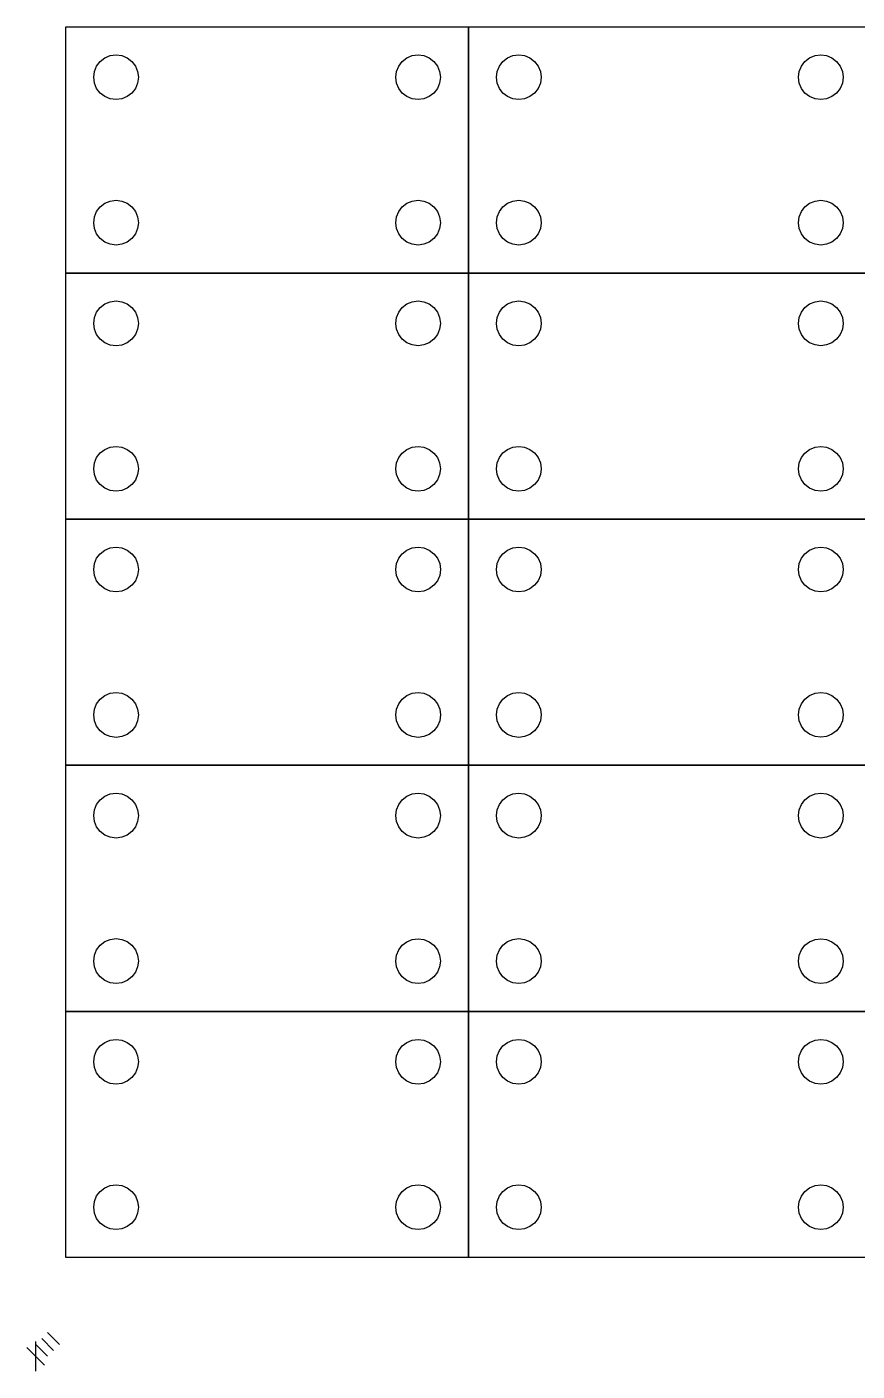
# Model space of a CAD drawing. Extents: x -3 to 554, y -5 to 449.
# Drawn here: x -3 to 277.5, y -5 to 449.1 of the extents above; entities that cross this region are included whole.
import ezdxf

# ---------------------------------------------------------------- set-up
doc = ezdxf.new("R2010")
doc.units = 0

msp = doc.modelspace()

# ---------------------------------------------------------------- linework, layer by layer
for p, q in [((10.1159, 365.964), (10.1159, 449.1136)), ((10.1159, 449.1136), (146.179, 449.1136)), ((146.179, 449.1136), (146.179, 365.964)), ((146.179, 365.964), (146.179, 449.1136)), ((146.179, 449.1136), (282.242, 449.1136)), ((20.574317, 435.891724), (21.763623, 437.44849)), ((21.763623, 437.44849), (23.341671, 438.663583)), ((23.341671, 438.663583), (25.182173, 439.424663)), ((25.182173, 439.424663), (27.12475, 439.678356)), ((27.12475, 439.678356), (29.067327, 439.424663)), ((29.067327, 439.424663), (30.907829, 438.663583)), ((30.907829, 438.663583), (32.485877, 437.44849)), ((32.485877, 437.44849), (33.675183, 435.891724)), ((122.625621, 435.886525), (123.815202, 437.44058)), ((123.815202, 437.44058), (125.392425, 438.653329)), ((125.392425, 438.653329), (127.231308, 439.41287)), ((127.231308, 439.41287), (129.17195, 439.66605)), ((129.17195, 439.66605), (131.112592, 439.41287)), ((131.112592, 439.41287), (132.951475, 438.653329)), ((132.951475, 438.653329), (134.528698, 437.44058)), ((134.528698, 437.44058), (135.718279, 435.886525)), ((156.637517, 435.891724), (157.826823, 437.44849)), ((157.826823, 437.44849), (159.404871, 438.663583)), ((159.404871, 438.663583), (161.245373, 439.424663)), ((161.245373, 439.424663), (163.18795, 439.678356)), ((163.18795, 439.678356), (165.130527, 439.424663)), ((165.130527, 439.424663), (166.971029, 438.663583)), ((166.971029, 438.663583), (168.549077, 437.44849)), ((168.549077, 437.44849), (169.738383, 435.891724)), ((258.688621, 435.886525), (259.878202, 437.44058)), ((259.878202, 437.44058), (261.455425, 438.653329)), ((261.455425, 438.653329), (263.294308, 439.41287)), ((263.294308, 439.41287), (265.23495, 439.66605)), ((265.23495, 439.66605), (267.175592, 439.41287)), ((267.175592, 439.41287), (269.014475, 438.653329)), ((269.014475, 438.653329), (270.591698, 437.44058)), ((270.591698, 437.44058), (271.781279, 435.886525)), ((19.5657, 432.107), (19.824696, 434.081743)), ((19.824696, 430.132257), (19.5657, 432.107)), ((19.824696, 434.081743), (20.574317, 435.891724)), ((33.675183, 435.891724), (34.424804, 434.081743)), ((34.424804, 434.081743), (34.6838, 432.107)), ((34.6838, 432.107), (34.424804, 430.132257)), ((34.6838, 432.107), (34.6838, 432.107)), ((121.6129, 432.107), (121.87456, 434.07929)), ((121.87456, 430.13471), (121.6129, 432.107)), ((121.87456, 434.07929), (122.625621, 435.886525)), ((135.718279, 435.886525), (136.46934, 434.07929)), ((136.46934, 434.07929), (136.731, 432.107)), ((136.731, 432.107), (136.46934, 430.13471)), ((136.731, 432.107), (136.731, 432.107)), ((155.6289, 432.107), (155.887896, 434.081743)), ((155.887896, 430.132257), (155.6289, 432.107)), ((155.887896, 434.081743), (156.637517, 435.891724)), ((169.738383, 435.891724), (170.488004, 434.081743)), ((170.488004, 434.081743), (170.747, 432.107)), ((170.747, 432.107), (170.488004, 430.132257)), ((170.747, 432.107), (170.747, 432.107)), ((257.6759, 432.107), (257.93756, 434.07929)), ((257.93756, 430.13471), (257.6759, 432.107)), ((257.93756, 434.07929), (258.688621, 435.886525)), ((271.781279, 435.886525), (272.53234, 434.07929)), ((272.53234, 434.07929), (272.794, 432.107)), ((272.794, 432.107), (272.53234, 430.13471)), ((272.794, 432.107), (272.794, 432.107)), ((20.574317, 428.322276), (19.824696, 430.132257)), ((21.763623, 426.76551), (20.574317, 428.322276)), ((33.675183, 428.322276), (32.485877, 426.76551)), ((34.424804, 430.132257), (33.675183, 428.322276)), ((122.625621, 428.327475), (121.87456, 430.13471)), ((123.815202, 426.77342), (122.625621, 428.327475)), ((135.718279, 428.327475), (134.528698, 426.77342)), ((136.46934, 430.13471), (135.718279, 428.327475)), ((156.637517, 428.322276), (155.887896, 430.132257)), ((157.826823, 426.76551), (156.637517, 428.322276)), ((169.738383, 428.322276), (168.549077, 426.76551)), ((170.488004, 430.132257), (169.738383, 428.322276)), ((258.688621, 428.327475), (257.93756, 430.13471)), ((259.878202, 426.77342), (258.688621, 428.327475)), ((271.781279, 428.327475), (270.591698, 426.77342)), ((272.53234, 430.13471), (271.781279, 428.327475)), ((23.341671, 425.550417), (21.763623, 426.76551)), ((25.182173, 424.789337), (23.341671, 425.550417)), ((27.12475, 424.535644), (25.182173, 424.789337)), ((29.067327, 424.789337), (27.12475, 424.535644)), ((30.907829, 425.550417), (29.067327, 424.789337)), ((32.485877, 426.76551), (30.907829, 425.550417)), ((125.392425, 425.560671), (123.815202, 426.77342)), ((127.231308, 424.80113), (125.392425, 425.560671)), ((129.17195, 424.54795), (127.231308, 424.80113)), ((131.112592, 424.80113), (129.17195, 424.54795)), ((132.951475, 425.560671), (131.112592, 424.80113)), ((134.528698, 426.77342), (132.951475, 425.560671)), ((159.404871, 425.550417), (157.826823, 426.76551)), ((161.245373, 424.789337), (159.404871, 425.550417)), ((163.18795, 424.535644), (161.245373, 424.789337)), ((165.130527, 424.789337), (163.18795, 424.535644)), ((166.971029, 425.550417), (165.130527, 424.789337)), ((168.549077, 426.76551), (166.971029, 425.550417)), ((261.455425, 425.560671), (259.878202, 426.77342)), ((263.294308, 424.80113), (261.455425, 425.560671)), ((265.23495, 424.54795), (263.294308, 424.80113)), ((267.175592, 424.80113), (265.23495, 424.54795)), ((269.014475, 425.560671), (267.175592, 424.80113)), ((270.591698, 426.77342), (269.014475, 425.560671)), ((25.182173, 390.290663), (27.12475, 390.544356)), ((27.12475, 390.544356), (29.067327, 390.290663)), ((161.245373, 390.290663), (163.18795, 390.544356)), ((163.18795, 390.544356), (165.130527, 390.290663)), ((19.824696, 384.947743), (20.574317, 386.757724)), ((20.574317, 386.757724), (21.763623, 388.31449)), ((21.763623, 388.31449), (23.341671, 389.529583)), ((23.341671, 389.529583), (25.182173, 390.290663)), ((29.067327, 390.290663), (30.907829, 389.529583)), ((30.907829, 389.529583), (32.485877, 388.31449)), ((32.485877, 388.31449), (33.675183, 386.757724)), ((33.675183, 386.757724), (34.424804, 384.947743)), ((121.87456, 384.94529), (122.625621, 386.752525)), ((122.625621, 386.752525), (123.815202, 388.30658)), ((123.815202, 388.30658), (125.392425, 389.519329)), ((125.392425, 389.519329), (127.231308, 390.27887)), ((127.231308, 390.27887), (129.17195, 390.53205)), ((129.17195, 390.53205), (131.112592, 390.27887)), ((131.112592, 390.27887), (132.951475, 389.519329)), ((132.951475, 389.519329), (134.528698, 388.30658)), ((134.528698, 388.30658), (135.718279, 386.752525)), ((135.718279, 386.752525), (136.46934, 384.94529)), ((155.887896, 384.947743), (156.637517, 386.757724)), ((156.637517, 386.757724), (157.826823, 388.31449)), ((157.826823, 388.31449), (159.404871, 389.529583)), ((159.404871, 389.529583), (161.245373, 390.290663)), ((165.130527, 390.290663), (166.971029, 389.529583)), ((166.971029, 389.529583), (168.549077, 388.31449)), ((168.549077, 388.31449), (169.738383, 386.757724)), ((169.738383, 386.757724), (170.488004, 384.947743)), ((257.93756, 384.94529), (258.688621, 386.752525)), ((258.688621, 386.752525), (259.878202, 388.30658)), ((259.878202, 388.30658), (261.455425, 389.519329)), ((261.455425, 389.519329), (263.294308, 390.27887)), ((263.294308, 390.27887), (265.23495, 390.53205)), ((265.23495, 390.53205), (267.175592, 390.27887)), ((267.175592, 390.27887), (269.014475, 389.519329)), ((269.014475, 389.519329), (270.591698, 388.30658)), ((270.591698, 388.30658), (271.781279, 386.752525)), ((271.781279, 386.752525), (272.53234, 384.94529)), ((19.5657, 382.973), (19.824696, 384.947743)), ((19.824696, 380.998257), (19.5657, 382.973)), ((34.424804, 384.947743), (34.6838, 382.973)), ((34.6838, 382.973), (34.424804, 380.998257)), ((34.6838, 382.973), (34.6838, 382.973)), ((121.6129, 382.973), (121.87456, 384.94529)), ((121.87456, 381.00071), (121.6129, 382.973)), ((136.46934, 384.94529), (136.731, 382.973)), ((136.731, 382.973), (136.46934, 381.00071)), ((136.731, 382.973), (136.731, 382.973)), ((155.6289, 382.973), (155.887896, 384.947743)), ((155.887896, 380.998257), (155.6289, 382.973)), ((170.488004, 384.947743), (170.747, 382.973)), ((170.747, 382.973), (170.488004, 380.998257)), ((170.747, 382.973), (170.747, 382.973)), ((257.6759, 382.973), (257.93756, 384.94529)), ((257.93756, 381.00071), (257.6759, 382.973)), ((272.53234, 384.94529), (272.794, 382.973)), ((272.794, 382.973), (272.53234, 381.00071)), ((272.794, 382.973), (272.794, 382.973)), ((20.574317, 379.188276), (19.824696, 380.998257)), ((21.763623, 377.63151), (20.574317, 379.188276)), ((23.341671, 376.416417), (21.763623, 377.63151)), ((32.485877, 377.63151), (30.907829, 376.416417)), ((33.675183, 379.188276), (32.485877, 377.63151)), ((34.424804, 380.998257), (33.675183, 379.188276)), ((122.625621, 379.193475), (121.87456, 381.00071)), ((123.815202, 377.63942), (122.625621, 379.193475)), ((125.392425, 376.426671), (123.815202, 377.63942)), ((134.528698, 377.63942), (132.951475, 376.426671)), ((135.718279, 379.193475), (134.528698, 377.63942)), ((136.46934, 381.00071), (135.718279, 379.193475)), ((156.637517, 379.188276), (155.887896, 380.998257)), ((157.826823, 377.63151), (156.637517, 379.188276)), ((159.404871, 376.416417), (157.826823, 377.63151)), ((168.549077, 377.63151), (166.971029, 376.416417)), ((169.738383, 379.188276), (168.549077, 377.63151)), ((170.488004, 380.998257), (169.738383, 379.188276)), ((258.688621, 379.193475), (257.93756, 381.00071)), ((259.878202, 377.63942), (258.688621, 379.193475)), ((261.455425, 376.426671), (259.878202, 377.63942)), ((270.591698, 377.63942), (269.014475, 376.426671)), ((271.781279, 379.193475), (270.591698, 377.63942)), ((272.53234, 381.00071), (271.781279, 379.193475)), ((25.182173, 375.655337), (23.341671, 376.416417)), ((27.12475, 375.401644), (25.182173, 375.655337)), ((29.067327, 375.655337), (27.12475, 375.401644)), ((30.907829, 376.416417), (29.067327, 375.655337)), ((127.231308, 375.66713), (125.392425, 376.426671)), ((129.17195, 375.41395), (127.231308, 375.66713)), ((131.112592, 375.66713), (129.17195, 375.41395)), ((132.951475, 376.426671), (131.112592, 375.66713)), ((161.245373, 375.655337), (159.404871, 376.416417)), ((163.18795, 375.401644), (161.245373, 375.655337)), ((165.130527, 375.655337), (163.18795, 375.401644)), ((166.971029, 376.416417), (165.130527, 375.655337)), ((263.294308, 375.66713), (261.455425, 376.426671)), ((265.23495, 375.41395), (263.294308, 375.66713)), ((267.175592, 375.66713), (265.23495, 375.41395)), ((269.014475, 376.426671), (267.175592, 375.66713)), ((146.179, 365.964), (10.1159, 365.964)), ((10.116, 282.815), (10.116, 365.9646)), ((10.116, 365.9646), (146.179, 365.9646)), ((146.179, 365.9646), (146.179, 282.815)), ((146.179, 282.815), (146.179, 365.9646)), ((146.179, 365.9646), (282.242, 365.9646)), ((282.242, 365.964), (146.179, 365.964)), ((20.574317, 352.741724), (21.763623, 354.29849)), ((21.763623, 354.29849), (23.341671, 355.513583)), ((23.341671, 355.513583), (25.182173, 356.274663)), ((25.182173, 356.274663), (27.12475, 356.528356)), ((27.12475, 356.528356), (29.067327, 356.274663)), ((29.067327, 356.274663), (30.907829, 355.513583)), ((30.907829, 355.513583), (32.485877, 354.29849)), ((32.485877, 354.29849), (33.675183, 352.741724)), ((122.625621, 352.736525), (123.815202, 354.29058)), ((123.815202, 354.29058), (125.392425, 355.503329)), ((125.392425, 355.503329), (127.231308, 356.26287)), ((127.231308, 356.26287), (129.17195, 356.51605)), ((129.17195, 356.51605), (131.112592, 356.26287)), ((131.112592, 356.26287), (132.951475, 355.503329)), ((132.951475, 355.503329), (134.528698, 354.29058)), ((134.528698, 354.29058), (135.718279, 352.736525)), ((156.637517, 352.741724), (157.826823, 354.29849)), ((157.826823, 354.29849), (159.404871, 355.513583)), ((159.404871, 355.513583), (161.245373, 356.274663)), ((161.245373, 356.274663), (163.18795, 356.528356)), ((163.18795, 356.528356), (165.130527, 356.274663)), ((165.130527, 356.274663), (166.971029, 355.513583)), ((166.971029, 355.513583), (168.549077, 354.29849)), ((168.549077, 354.29849), (169.738383, 352.741724)), ((258.688621, 352.736525), (259.878202, 354.29058)), ((259.878202, 354.29058), (261.455425, 355.503329)), ((261.455425, 355.503329), (263.294308, 356.26287)), ((263.294308, 356.26287), (265.23495, 356.51605)), ((265.23495, 356.51605), (267.175592, 356.26287)), ((267.175592, 356.26287), (269.014475, 355.503329)), ((269.014475, 355.503329), (270.591698, 354.29058)), ((270.591698, 354.29058), (271.781279, 352.736525)), ((19.5657, 348.957), (19.824696, 350.931743)), ((19.824696, 350.931743), (20.574317, 352.741724)), ((33.675183, 352.741724), (34.424804, 350.931743)), ((34.424804, 350.931743), (34.6838, 348.957)), ((121.6129, 348.957), (121.87456, 350.92929)), ((121.87456, 350.92929), (122.625621, 352.736525)), ((135.718279, 352.736525), (136.46934, 350.92929)), ((136.46934, 350.92929), (136.731, 348.957)), ((155.6289, 348.957), (155.887896, 350.931743)), ((155.887896, 350.931743), (156.637517, 352.741724)), ((169.738383, 352.741724), (170.488004, 350.931743)), ((170.488004, 350.931743), (170.747, 348.957)), ((257.6759, 348.957), (257.93756, 350.92929)), ((257.93756, 350.92929), (258.688621, 352.736525)), ((271.781279, 352.736525), (272.53234, 350.92929)), ((272.53234, 350.92929), (272.794, 348.957)), ((19.824696, 346.982257), (19.5657, 348.957)), ((20.574317, 345.172276), (19.824696, 346.982257)), ((21.763623, 343.61551), (20.574317, 345.172276)), ((33.675183, 345.172276), (32.485877, 343.61551)), ((34.424804, 346.982257), (33.675183, 345.172276)), ((34.6838, 348.957), (34.424804, 346.982257)), ((34.6838, 348.957), (34.6838, 348.957)), ((121.87456, 346.98471), (121.6129, 348.957)), ((122.625621, 345.177475), (121.87456, 346.98471)), ((123.815202, 343.62342), (122.625621, 345.177475)), ((135.718279, 345.177475), (134.528698, 343.62342)), ((136.46934, 346.98471), (135.718279, 345.177475)), ((136.731, 348.957), (136.46934, 346.98471)), ((136.731, 348.957), (136.731, 348.957)), ((155.887896, 346.982257), (155.6289, 348.957)), ((156.637517, 345.172276), (155.887896, 346.982257)), ((157.826823, 343.61551), (156.637517, 345.172276)), ((169.738383, 345.172276), (168.549077, 343.61551)), ((170.488004, 346.982257), (169.738383, 345.172276)), ((170.747, 348.957), (170.488004, 346.982257)), ((170.747, 348.957), (170.747, 348.957)), ((257.93756, 346.98471), (257.6759, 348.957)), ((258.688621, 345.177475), (257.93756, 346.98471)), ((259.878202, 343.62342), (258.688621, 345.177475)), ((271.781279, 345.177475), (270.591698, 343.62342)), ((272.53234, 346.98471), (271.781279, 345.177475)), ((272.794, 348.957), (272.53234, 346.98471)), ((272.794, 348.957), (272.794, 348.957)), ((23.341671, 342.400417), (21.763623, 343.61551)), ((25.182173, 341.639337), (23.341671, 342.400417)), ((27.12475, 341.385644), (25.182173, 341.639337)), ((29.067327, 341.639337), (27.12475, 341.385644)), ((30.907829, 342.400417), (29.067327, 341.639337)), ((32.485877, 343.61551), (30.907829, 342.400417)), ((125.392425, 342.410671), (123.815202, 343.62342)), ((127.231308, 341.65113), (125.392425, 342.410671)), ((129.17195, 341.39795), (127.231308, 341.65113)), ((131.112592, 341.65113), (129.17195, 341.39795)), ((132.951475, 342.410671), (131.112592, 341.65113)), ((134.528698, 343.62342), (132.951475, 342.410671)), ((159.404871, 342.400417), (157.826823, 343.61551)), ((161.245373, 341.639337), (159.404871, 342.400417)), ((163.18795, 341.385644), (161.245373, 341.639337)), ((165.130527, 341.639337), (163.18795, 341.385644)), ((166.971029, 342.400417), (165.130527, 341.639337)), ((168.549077, 343.61551), (166.971029, 342.400417)), ((261.455425, 342.410671), (259.878202, 343.62342)), ((263.294308, 341.65113), (261.455425, 342.410671)), ((265.23495, 341.39795), (263.294308, 341.65113)), ((267.175592, 341.65113), (265.23495, 341.39795)), ((269.014475, 342.410671), (267.175592, 341.65113)), ((270.591698, 343.62342), (269.014475, 342.410671)), ((20.574317, 303.607724), (21.763623, 305.16449)), ((21.763623, 305.16449), (23.341671, 306.379583)), ((23.341671, 306.379583), (25.182173, 307.140663)), ((25.182173, 307.140663), (27.12475, 307.394356)), ((27.12475, 307.394356), (29.067327, 307.140663)), ((29.067327, 307.140663), (30.907829, 306.379583)), ((30.907829, 306.379583), (32.485877, 305.16449)), ((32.485877, 305.16449), (33.675183, 303.607724)), ((122.625621, 303.602525), (123.815202, 305.15658)), ((123.815202, 305.15658), (125.392425, 306.369329)), ((125.392425, 306.369329), (127.231308, 307.12887)), ((127.231308, 307.12887), (129.17195, 307.38205)), ((129.17195, 307.38205), (131.112592, 307.12887)), ((131.112592, 307.12887), (132.951475, 306.369329)), ((132.951475, 306.369329), (134.528698, 305.15658)), ((134.528698, 305.15658), (135.718279, 303.602525)), ((156.637517, 303.607724), (157.826823, 305.16449)), ((157.826823, 305.16449), (159.404871, 306.379583)), ((159.404871, 306.379583), (161.245373, 307.140663)), ((161.245373, 307.140663), (163.18795, 307.394356)), ((163.18795, 307.394356), (165.130527, 307.140663)), ((165.130527, 307.140663), (166.971029, 306.379583)), ((166.971029, 306.379583), (168.549077, 305.16449)), ((168.549077, 305.16449), (169.738383, 303.607724)), ((258.688621, 303.602525), (259.878202, 305.15658)), ((259.878202, 305.15658), (261.455425, 306.369329)), ((261.455425, 306.369329), (263.294308, 307.12887)), ((263.294308, 307.12887), (265.23495, 307.38205)), ((265.23495, 307.38205), (267.175592, 307.12887)), ((267.175592, 307.12887), (269.014475, 306.369329)), ((269.014475, 306.369329), (270.591698, 305.15658)), ((270.591698, 305.15658), (271.781279, 303.602525)), ((19.5657, 299.823), (19.824696, 301.797743)), ((19.824696, 297.848257), (19.5657, 299.823)), ((19.824696, 301.797743), (20.574317, 303.607724)), ((33.675183, 303.607724), (34.424804, 301.797743)), ((34.424804, 301.797743), (34.6838, 299.823)), ((34.6838, 299.823), (34.424804, 297.848257)), ((34.6838, 299.823), (34.6838, 299.823)), ((121.6129, 299.823), (121.87456, 301.79529)), ((121.87456, 297.85071), (121.6129, 299.823)), ((121.87456, 301.79529), (122.625621, 303.602525)), ((135.718279, 303.602525), (136.46934, 301.79529)), ((136.46934, 301.79529), (136.731, 299.823)), ((136.731, 299.823), (136.46934, 297.85071)), ((136.731, 299.823), (136.731, 299.823)), ((155.6289, 299.823), (155.887896, 301.797743)), ((155.887896, 297.848257), (155.6289, 299.823)), ((155.887896, 301.797743), (156.637517, 303.607724)), ((169.738383, 303.607724), (170.488004, 301.797743)), ((170.488004, 301.797743), (170.747, 299.823)), ((170.747, 299.823), (170.488004, 297.848257)), ((170.747, 299.823), (170.747, 299.823)), ((257.6759, 299.823), (257.93756, 301.79529)), ((257.93756, 297.85071), (257.6759, 299.823)), ((257.93756, 301.79529), (258.688621, 303.602525)), ((271.781279, 303.602525), (272.53234, 301.79529)), ((272.53234, 301.79529), (272.794, 299.823)), ((272.794, 299.823), (272.53234, 297.85071)), ((272.794, 299.823), (272.794, 299.823)), ((20.574317, 296.038276), (19.824696, 297.848257)), ((21.763623, 294.48151), (20.574317, 296.038276)), ((33.675183, 296.038276), (32.485877, 294.48151)), ((34.424804, 297.848257), (33.675183, 296.038276)), ((122.625621, 296.043475), (121.87456, 297.85071)), ((123.815202, 294.48942), (122.625621, 296.043475)), ((135.718279, 296.043475), (134.528698, 294.48942)), ((136.46934, 297.85071), (135.718279, 296.043475)), ((156.637517, 296.038276), (155.887896, 297.848257)), ((157.826823, 294.48151), (156.637517, 296.038276)), ((169.738383, 296.038276), (168.549077, 294.48151)), ((170.488004, 297.848257), (169.738383, 296.038276)), ((258.688621, 296.043475), (257.93756, 297.85071)), ((259.878202, 294.48942), (258.688621, 296.043475)), ((271.781279, 296.043475), (270.591698, 294.48942)), ((272.53234, 297.85071), (271.781279, 296.043475)), ((23.341671, 293.266417), (21.763623, 294.48151)), ((25.182173, 292.505337), (23.341671, 293.266417)), ((27.12475, 292.251644), (25.182173, 292.505337)), ((29.067327, 292.505337), (27.12475, 292.251644)), ((30.907829, 293.266417), (29.067327, 292.505337)), ((32.485877, 294.48151), (30.907829, 293.266417)), ((125.392425, 293.276671), (123.815202, 294.48942)), ((127.231308, 292.51713), (125.392425, 293.276671)), ((129.17195, 292.26395), (127.231308, 292.51713)), ((131.112592, 292.51713), (129.17195, 292.26395)), ((132.951475, 293.276671), (131.112592, 292.51713)), ((134.528698, 294.48942), (132.951475, 293.276671)), ((159.404871, 293.266417), (157.826823, 294.48151)), ((161.245373, 292.505337), (159.404871, 293.266417)), ((163.18795, 292.251644), (161.245373, 292.505337)), ((165.130527, 292.505337), (163.18795, 292.251644)), ((166.971029, 293.266417), (165.130527, 292.505337)), ((168.549077, 294.48151), (166.971029, 293.266417)), ((261.455425, 293.276671), (259.878202, 294.48942)), ((263.294308, 292.51713), (261.455425, 293.276671)), ((265.23495, 292.26395), (263.294308, 292.51713)), ((267.175592, 292.51713), (265.23495, 292.26395)), ((269.014475, 293.276671), (267.175592, 292.51713)), ((270.591698, 294.48942), (269.014475, 293.276671)), ((10.1159, 199.665), (10.1159, 282.8146)), ((10.1159, 282.8146), (146.179, 282.8146)), ((146.179, 282.815), (10.116, 282.815)), ((282.242, 282.815), (146.179, 282.815)), ((146.179, 282.8146), (146.179, 199.665)), ((146.179, 199.665), (146.179, 282.8146)), ((146.179, 282.8146), (282.242, 282.8146)), ((23.341671, 272.363583), (25.182173, 273.124663)), ((25.182173, 273.124663), (27.12475, 273.378356)), ((27.12475, 273.378356), (29.067327, 273.124663)), ((29.067327, 273.124663), (30.907829, 272.363583)), ((125.388871, 272.363583), (127.229373, 273.124663)), ((127.229373, 273.124663), (129.17195, 273.378356)), ((129.17195, 273.378356), (131.114527, 273.124663)), ((131.114527, 273.124663), (132.955029, 272.363583)), ((159.404871, 272.363583), (161.245373, 273.124663)), ((161.245373, 273.124663), (163.18795, 273.378356)), ((163.18795, 273.378356), (165.130527, 273.124663)), ((165.130527, 273.124663), (166.971029, 272.363583)), ((261.455425, 272.353329), (263.294308, 273.11287)), ((263.294308, 273.11287), (265.23495, 273.36605)), ((265.23495, 273.36605), (267.175592, 273.11287)), ((267.175592, 273.11287), (269.014475, 272.353329)), ((19.824696, 267.781743), (20.574317, 269.591724)), ((20.574317, 269.591724), (21.763623, 271.14849)), ((21.763623, 271.14849), (23.341671, 272.363583)), ((30.907829, 272.363583), (32.485877, 271.14849)), ((32.485877, 271.14849), (33.675183, 269.591724)), ((33.675183, 269.591724), (34.424804, 267.781743)), ((121.871896, 267.781743), (122.621517, 269.591724)), ((122.621517, 269.591724), (123.810823, 271.14849)), ((123.810823, 271.14849), (125.388871, 272.363583)), ((132.955029, 272.363583), (134.533077, 271.14849)), ((134.533077, 271.14849), (135.722383, 269.591724)), ((135.722383, 269.591724), (136.472004, 267.781743)), ((155.887896, 267.781743), (156.637517, 269.591724)), ((156.637517, 269.591724), (157.826823, 271.14849)), ((157.826823, 271.14849), (159.404871, 272.363583)), ((166.971029, 272.363583), (168.549077, 271.14849)), ((168.549077, 271.14849), (169.738383, 269.591724)), ((169.738383, 269.591724), (170.488004, 267.781743)), ((257.93756, 267.77929), (258.688621, 269.586525)), ((258.688621, 269.586525), (259.878202, 271.14058)), ((259.878202, 271.14058), (261.455425, 272.353329)), ((269.014475, 272.353329), (270.591698, 271.14058)), ((270.591698, 271.14058), (271.781279, 269.586525)), ((271.781279, 269.586525), (272.53234, 267.77929)), ((19.5657, 265.807), (19.824696, 267.781743)), ((19.824696, 263.832257), (19.5657, 265.807)), ((20.574317, 262.022276), (19.824696, 263.832257)), ((34.424804, 263.832257), (33.675183, 262.022276)), ((34.424804, 267.781743), (34.6838, 265.807)), ((34.6838, 265.807), (34.424804, 263.832257)), ((34.6838, 265.807), (34.6838, 265.807)), ((121.6129, 265.807), (121.871896, 267.781743)), ((121.871896, 263.832257), (121.6129, 265.807)), ((122.621517, 262.022276), (121.871896, 263.832257)), ((136.472004, 263.832257), (135.722383, 262.022276)), ((136.472004, 267.781743), (136.731, 265.807)), ((136.731, 265.807), (136.472004, 263.832257)), ((136.731, 265.807), (136.731, 265.807)), ((155.6289, 265.807), (155.887896, 267.781743)), ((155.887896, 263.832257), (155.6289, 265.807)), ((156.637517, 262.022276), (155.887896, 263.832257)), ((170.488004, 263.832257), (169.738383, 262.022276)), ((170.488004, 267.781743), (170.747, 265.807)), ((170.747, 265.807), (170.488004, 263.832257)), ((170.747, 265.807), (170.747, 265.807)), ((257.6759, 265.807), (257.93756, 267.77929)), ((257.93756, 263.83471), (257.6759, 265.807)), ((258.688621, 262.027475), (257.93756, 263.83471)), ((272.53234, 263.83471), (271.781279, 262.027475)), ((272.53234, 267.77929), (272.794, 265.807)), ((272.794, 265.807), (272.53234, 263.83471)), ((272.794, 265.807), (272.794, 265.807)), ((21.763623, 260.46551), (20.574317, 262.022276)), ((23.341671, 259.250417), (21.763623, 260.46551)), ((25.182173, 258.489337), (23.341671, 259.250417)), ((30.907829, 259.250417), (29.067327, 258.489337)), ((32.485877, 260.46551), (30.907829, 259.250417)), ((33.675183, 262.022276), (32.485877, 260.46551)), ((123.810823, 260.46551), (122.621517, 262.022276)), ((125.388871, 259.250417), (123.810823, 260.46551)), ((127.229373, 258.489337), (125.388871, 259.250417)), ((132.955029, 259.250417), (131.114527, 258.489337)), ((134.533077, 260.46551), (132.955029, 259.250417)), ((135.722383, 262.022276), (134.533077, 260.46551)), ((157.826823, 260.46551), (156.637517, 262.022276)), ((159.404871, 259.250417), (157.826823, 260.46551)), ((161.245373, 258.489337), (159.404871, 259.250417)), ((166.971029, 259.250417), (165.130527, 258.489337)), ((168.549077, 260.46551), (166.971029, 259.250417)), ((169.738383, 262.022276), (168.549077, 260.46551)), ((259.878202, 260.47342), (258.688621, 262.027475)), ((261.455425, 259.260671), (259.878202, 260.47342)), ((263.294308, 258.50113), (261.455425, 259.260671)), ((269.014475, 259.260671), (267.175592, 258.50113)), ((270.591698, 260.47342), (269.014475, 259.260671)), ((271.781279, 262.027475), (270.591698, 260.47342)), ((27.12475, 258.235644), (25.182173, 258.489337)), ((29.067327, 258.489337), (27.12475, 258.235644)), ((129.17195, 258.235644), (127.229373, 258.489337)), ((131.114527, 258.489337), (129.17195, 258.235644)), ((163.18795, 258.235644), (161.245373, 258.489337)), ((165.130527, 258.489337), (163.18795, 258.235644)), ((265.23495, 258.24795), (263.294308, 258.50113)), ((267.175592, 258.50113), (265.23495, 258.24795)), ((21.763623, 222.01549), (23.341671, 223.230583)), ((23.341671, 223.230583), (25.182173, 223.991663)), ((25.182173, 223.991663), (27.12475, 224.245356)), ((27.12475, 224.245356), (29.067327, 223.991663)), ((29.067327, 223.991663), (30.907829, 223.230583)), ((30.907829, 223.230583), (32.485877, 222.01549)), ((123.810823, 222.01549), (125.388871, 223.230583)), ((125.388871, 223.230583), (127.229373, 223.991663)), ((127.229373, 223.991663), (129.17195, 224.245356)), ((129.17195, 224.245356), (131.114527, 223.991663)), ((131.114527, 223.991663), (132.955029, 223.230583)), ((132.955029, 223.230583), (134.533077, 222.01549)), ((157.826823, 222.01549), (159.404871, 223.230583)), ((159.404871, 223.230583), (161.245373, 223.991663)), ((161.245373, 223.991663), (163.18795, 224.245356)), ((163.18795, 224.245356), (165.130527, 223.991663)), ((165.130527, 223.991663), (166.971029, 223.230583)), ((166.971029, 223.230583), (168.549077, 222.01549)), ((259.878202, 222.00758), (261.455425, 223.220329)), ((261.455425, 223.220329), (263.294308, 223.97987)), ((263.294308, 223.97987), (265.23495, 224.23305)), ((265.23495, 224.23305), (267.175592, 223.97987)), ((267.175592, 223.97987), (269.014475, 223.220329)), ((269.014475, 223.220329), (270.591698, 222.00758)), ((19.5657, 216.674), (19.824696, 218.648743)), ((19.824696, 218.648743), (20.574317, 220.458724)), ((20.574317, 220.458724), (21.763623, 222.01549)), ((32.485877, 222.01549), (33.675183, 220.458724)), ((33.675183, 220.458724), (34.424804, 218.648743)), ((34.424804, 218.648743), (34.6838, 216.674)), ((121.6129, 216.674), (121.871896, 218.648743)), ((121.871896, 218.648743), (122.621517, 220.458724)), ((122.621517, 220.458724), (123.810823, 222.01549)), ((134.533077, 222.01549), (135.722383, 220.458724)), ((135.722383, 220.458724), (136.472004, 218.648743)), ((136.472004, 218.648743), (136.731, 216.674)), ((155.6289, 216.674), (155.887896, 218.648743)), ((155.887896, 218.648743), (156.637517, 220.458724)), ((156.637517, 220.458724), (157.826823, 222.01549)), ((168.549077, 222.01549), (169.738383, 220.458724)), ((169.738383, 220.458724), (170.488004, 218.648743)), ((170.488004, 218.648743), (170.747, 216.674)), ((257.6759, 216.674), (257.93756, 218.64629)), ((257.93756, 218.64629), (258.688621, 220.453525)), ((258.688621, 220.453525), (259.878202, 222.00758)), ((270.591698, 222.00758), (271.781279, 220.453525)), ((271.781279, 220.453525), (272.53234, 218.64629)), ((272.53234, 218.64629), (272.794, 216.674)), ((19.824696, 214.699257), (19.5657, 216.674)), ((20.574317, 212.889276), (19.824696, 214.699257)), ((34.424804, 214.699257), (33.675183, 212.889276)), ((34.6838, 216.674), (34.424804, 214.699257)), ((34.6838, 216.674), (34.6838, 216.674)), ((121.871896, 214.699257), (121.6129, 216.674)), ((122.621517, 212.889276), (121.871896, 214.699257)), ((136.472004, 214.699257), (135.722383, 212.889276)), ((136.731, 216.674), (136.472004, 214.699257)), ((136.731, 216.674), (136.731, 216.674)), ((155.887896, 214.699257), (155.6289, 216.674)), ((156.637517, 212.889276), (155.887896, 214.699257)), ((170.488004, 214.699257), (169.738383, 212.889276)), ((170.747, 216.674), (170.488004, 214.699257)), ((170.747, 216.674), (170.747, 216.674)), ((257.93756, 214.70171), (257.6759, 216.674)), ((258.688621, 212.894475), (257.93756, 214.70171)), ((272.53234, 214.70171), (271.781279, 212.894475)), ((272.794, 216.674), (272.53234, 214.70171)), ((272.794, 216.674), (272.794, 216.674)), ((21.763623, 211.33251), (20.574317, 212.889276)), ((23.341671, 210.117417), (21.763623, 211.33251)), ((25.182173, 209.356337), (23.341671, 210.117417)), ((27.12475, 209.102644), (25.182173, 209.356337)), ((29.067327, 209.356337), (27.12475, 209.102644)), ((30.907829, 210.117417), (29.067327, 209.356337)), ((32.485877, 211.33251), (30.907829, 210.117417)), ((33.675183, 212.889276), (32.485877, 211.33251)), ((123.810823, 211.33251), (122.621517, 212.889276)), ((125.388871, 210.117417), (123.810823, 211.33251)), ((127.229373, 209.356337), (125.388871, 210.117417)), ((129.17195, 209.102644), (127.229373, 209.356337)), ((131.114527, 209.356337), (129.17195, 209.102644)), ((132.955029, 210.117417), (131.114527, 209.356337)), ((134.533077, 211.33251), (132.955029, 210.117417)), ((135.722383, 212.889276), (134.533077, 211.33251)), ((157.826823, 211.33251), (156.637517, 212.889276)), ((159.404871, 210.117417), (157.826823, 211.33251)), ((161.245373, 209.356337), (159.404871, 210.117417)), ((163.18795, 209.102644), (161.245373, 209.356337)), ((165.130527, 209.356337), (163.18795, 209.102644)), ((166.971029, 210.117417), (165.130527, 209.356337)), ((168.549077, 211.33251), (166.971029, 210.117417)), ((169.738383, 212.889276), (168.549077, 211.33251)), ((259.878202, 211.34042), (258.688621, 212.894475)), ((261.455425, 210.127671), (259.878202, 211.34042)), ((263.294308, 209.36813), (261.455425, 210.127671)), ((265.23495, 209.11495), (263.294308, 209.36813)), ((267.175592, 209.36813), (265.23495, 209.11495)), ((269.014475, 210.127671), (267.175592, 209.36813)), ((270.591698, 211.34042), (269.014475, 210.127671)), ((271.781279, 212.894475), (270.591698, 211.34042)), ((10.1159, 116.516), (10.1159, 199.6656)), ((10.1159, 199.6656), (146.179, 199.6656)), ((146.179, 199.665), (10.1159, 199.665)), ((146.179, 199.6656), (146.179, 116.516)), ((146.179, 116.516), (146.179, 199.6656)), ((146.179, 199.6656), (282.242, 199.6656)), ((282.242, 199.665), (146.179, 199.665)), ((19.824696, 184.632743), (20.574317, 186.442724)), ((20.574317, 186.442724), (21.763623, 187.99949)), ((21.763623, 187.99949), (23.341671, 189.214583)), ((23.341671, 189.214583), (25.182173, 189.975663)), ((25.182173, 189.975663), (27.12475, 190.229356)), ((27.12475, 190.229356), (29.067327, 189.975663)), ((29.067327, 189.975663), (30.907829, 189.214583)), ((30.907829, 189.214583), (32.485877, 187.99949)), ((32.485877, 187.99949), (33.675183, 186.442724)), ((33.675183, 186.442724), (34.424804, 184.632743)), ((121.87456, 184.63029), (122.625621, 186.437525)), ((122.625621, 186.437525), (123.815202, 187.99158)), ((123.815202, 187.99158), (125.392425, 189.204329)), ((125.392425, 189.204329), (127.231308, 189.96387)), ((127.231308, 189.96387), (129.17195, 190.21705)), ((129.17195, 190.21705), (131.112592, 189.96387)), ((131.112592, 189.96387), (132.951475, 189.204329)), ((132.951475, 189.204329), (134.528698, 187.99158)), ((134.528698, 187.99158), (135.718279, 186.437525)), ((135.718279, 186.437525), (136.46934, 184.63029)), ((155.887896, 184.632743), (156.637517, 186.442724)), ((156.637517, 186.442724), (157.826823, 187.99949)), ((157.826823, 187.99949), (159.404871, 189.214583)), ((159.404871, 189.214583), (161.245373, 189.975663)), ((161.245373, 189.975663), (163.18795, 190.229356)), ((163.18795, 190.229356), (165.130527, 189.975663)), ((165.130527, 189.975663), (166.971029, 189.214583)), ((166.971029, 189.214583), (168.549077, 187.99949)), ((168.549077, 187.99949), (169.738383, 186.442724)), ((169.738383, 186.442724), (170.488004, 184.632743)), ((257.93756, 184.63029), (258.688621, 186.437525)), ((258.688621, 186.437525), (259.878202, 187.99158)), ((259.878202, 187.99158), (261.455425, 189.204329)), ((261.455425, 189.204329), (263.294308, 189.96387)), ((263.294308, 189.96387), (265.23495, 190.21705)), ((265.23495, 190.21705), (267.175592, 189.96387)), ((267.175592, 189.96387), (269.014475, 189.204329)), ((269.014475, 189.204329), (270.591698, 187.99158)), ((270.591698, 187.99158), (271.781279, 186.437525)), ((271.781279, 186.437525), (272.53234, 184.63029)), ((19.5657, 182.658), (19.824696, 184.632743)), ((19.824696, 180.683257), (19.5657, 182.658)), ((34.424804, 184.632743), (34.6838, 182.658)), ((34.6838, 182.658), (34.424804, 180.683257)), ((34.6838, 182.658), (34.6838, 182.658)), ((121.6129, 182.658), (121.87456, 184.63029)), ((121.87456, 180.68571), (121.6129, 182.658)), ((136.46934, 184.63029), (136.731, 182.658)), ((136.731, 182.658), (136.46934, 180.68571)), ((136.731, 182.658), (136.731, 182.658)), ((155.6289, 182.658), (155.887896, 184.632743)), ((155.887896, 180.683257), (155.6289, 182.658)), ((170.488004, 184.632743), (170.747, 182.658)), ((170.747, 182.658), (170.488004, 180.683257)), ((170.747, 182.658), (170.747, 182.658)), ((257.6759, 182.658), (257.93756, 184.63029)), ((257.93756, 180.68571), (257.6759, 182.658)), ((272.53234, 184.63029), (272.794, 182.658)), ((272.794, 182.658), (272.53234, 180.68571)), ((272.794, 182.658), (272.794, 182.658)), ((20.574317, 178.873276), (19.824696, 180.683257)), ((21.763623, 177.31651), (20.574317, 178.873276)), ((23.341671, 176.101417), (21.763623, 177.31651)), ((32.485877, 177.31651), (30.907829, 176.101417)), ((33.675183, 178.873276), (32.485877, 177.31651)), ((34.424804, 180.683257), (33.675183, 178.873276)), ((122.625621, 178.878475), (121.87456, 180.68571)), ((123.815202, 177.32442), (122.625621, 178.878475)), ((125.392425, 176.111671), (123.815202, 177.32442)), ((134.528698, 177.32442), (132.951475, 176.111671)), ((135.718279, 178.878475), (134.528698, 177.32442)), ((136.46934, 180.68571), (135.718279, 178.878475)), ((156.637517, 178.873276), (155.887896, 180.683257)), ((157.826823, 177.31651), (156.637517, 178.873276)), ((159.404871, 176.101417), (157.826823, 177.31651)), ((168.549077, 177.31651), (166.971029, 176.101417)), ((169.738383, 178.873276), (168.549077, 177.31651)), ((170.488004, 180.683257), (169.738383, 178.873276)), ((258.688621, 178.878475), (257.93756, 180.68571)), ((259.878202, 177.32442), (258.688621, 178.878475)), ((261.455425, 176.111671), (259.878202, 177.32442)), ((270.591698, 177.32442), (269.014475, 176.111671)), ((271.781279, 178.878475), (270.591698, 177.32442)), ((272.53234, 180.68571), (271.781279, 178.878475)), ((25.182173, 175.340337), (23.341671, 176.101417)), ((27.12475, 175.086644), (25.182173, 175.340337)), ((29.067327, 175.340337), (27.12475, 175.086644)), ((30.907829, 176.101417), (29.067327, 175.340337)), ((127.231308, 175.35213), (125.392425, 176.111671)), ((129.17195, 175.09895), (127.231308, 175.35213)), ((131.112592, 175.35213), (129.17195, 175.09895)), ((132.951475, 176.111671), (131.112592, 175.35213)), ((161.245373, 175.340337), (159.404871, 176.101417)), ((163.18795, 175.086644), (161.245373, 175.340337)), ((165.130527, 175.340337), (163.18795, 175.086644)), ((166.971029, 176.101417), (165.130527, 175.340337)), ((263.294308, 175.35213), (261.455425, 176.111671)), ((265.23495, 175.09895), (263.294308, 175.35213)), ((267.175592, 175.35213), (265.23495, 175.09895)), ((269.014475, 176.111671), (267.175592, 175.35213)), ((23.341671, 140.080583), (25.182173, 140.841663)), ((25.182173, 140.841663), (27.12475, 141.095356)), ((27.12475, 141.095356), (29.067327, 140.841663)), ((29.067327, 140.841663), (30.907829, 140.080583)), ((125.392425, 140.070329), (127.231308, 140.82987)), ((127.231308, 140.82987), (129.17195, 141.08305)), ((129.17195, 141.08305), (131.112592, 140.82987)), ((131.112592, 140.82987), (132.951475, 140.070329)), ((159.404871, 140.080583), (161.245373, 140.841663)), ((161.245373, 140.841663), (163.18795, 141.095356)), ((163.18795, 141.095356), (165.130527, 140.841663)), ((165.130527, 140.841663), (166.971029, 140.080583)), ((261.455425, 140.070329), (263.294308, 140.82987)), ((263.294308, 140.82987), (265.23495, 141.08305)), ((265.23495, 141.08305), (267.175592, 140.82987)), ((267.175592, 140.82987), (269.014475, 140.070329)), ((19.824696, 135.498743), (20.574317, 137.308724)), ((20.574317, 137.308724), (21.763623, 138.86549)), ((21.763623, 138.86549), (23.341671, 140.080583)), ((30.907829, 140.080583), (32.485877, 138.86549)), ((32.485877, 138.86549), (33.675183, 137.308724)), ((33.675183, 137.308724), (34.424804, 135.498743)), ((121.87456, 135.49629), (122.625621, 137.303525)), ((122.625621, 137.303525), (123.815202, 138.85758)), ((123.815202, 138.85758), (125.392425, 140.070329)), ((132.951475, 140.070329), (134.528698, 138.85758)), ((134.528698, 138.85758), (135.718279, 137.303525)), ((135.718279, 137.303525), (136.46934, 135.49629)), ((155.887896, 135.498743), (156.637517, 137.308724)), ((156.637517, 137.308724), (157.826823, 138.86549)), ((157.826823, 138.86549), (159.404871, 140.080583)), ((166.971029, 140.080583), (168.549077, 138.86549)), ((168.549077, 138.86549), (169.738383, 137.308724)), ((169.738383, 137.308724), (170.488004, 135.498743)), ((257.93756, 135.49629), (258.688621, 137.303525)), ((258.688621, 137.303525), (259.878202, 138.85758)), ((259.878202, 138.85758), (261.455425, 140.070329)), ((269.014475, 140.070329), (270.591698, 138.85758)), ((270.591698, 138.85758), (271.781279, 137.303525)), ((271.781279, 137.303525), (272.53234, 135.49629)), ((19.5657, 133.524), (19.824696, 135.498743)), ((19.824696, 131.549257), (19.5657, 133.524)), ((34.424804, 135.498743), (34.6838, 133.524)), ((34.6838, 133.524), (34.424804, 131.549257)), ((34.6838, 133.524), (34.6838, 133.524)), ((121.6129, 133.524), (121.87456, 135.49629)), ((121.87456, 131.55171), (121.6129, 133.524)), ((136.46934, 135.49629), (136.731, 133.524)), ((136.731, 133.524), (136.46934, 131.55171)), ((136.731, 133.524), (136.731, 133.524)), ((155.6289, 133.524), (155.887896, 135.498743)), ((155.887896, 131.549257), (155.6289, 133.524)), ((170.488004, 135.498743), (170.747, 133.524)), ((170.747, 133.524), (170.488004, 131.549257)), ((170.747, 133.524), (170.747, 133.524)), ((257.6759, 133.524), (257.93756, 135.49629)), ((257.93756, 131.55171), (257.6759, 133.524)), ((272.53234, 135.49629), (272.794, 133.524)), ((272.794, 133.524), (272.53234, 131.55171)), ((272.794, 133.524), (272.794, 133.524)), ((20.574317, 129.739276), (19.824696, 131.549257)), ((21.763623, 128.18251), (20.574317, 129.739276)), ((23.341671, 126.967417), (21.763623, 128.18251)), ((32.485877, 128.18251), (30.907829, 126.967417)), ((33.675183, 129.739276), (32.485877, 128.18251)), ((34.424804, 131.549257), (33.675183, 129.739276)), ((122.625621, 129.744475), (121.87456, 131.55171)), ((123.815202, 128.19042), (122.625621, 129.744475)), ((125.392425, 126.977671), (123.815202, 128.19042)), ((134.528698, 128.19042), (132.951475, 126.977671)), ((135.718279, 129.744475), (134.528698, 128.19042)), ((136.46934, 131.55171), (135.718279, 129.744475)), ((156.637517, 129.739276), (155.887896, 131.549257)), ((157.826823, 128.18251), (156.637517, 129.739276)), ((159.404871, 126.967417), (157.826823, 128.18251)), ((168.549077, 128.18251), (166.971029, 126.967417)), ((169.738383, 129.739276), (168.549077, 128.18251)), ((170.488004, 131.549257), (169.738383, 129.739276)), ((258.688621, 129.744475), (257.93756, 131.55171)), ((259.878202, 128.19042), (258.688621, 129.744475)), ((261.455425, 126.977671), (259.878202, 128.19042)), ((270.591698, 128.19042), (269.014475, 126.977671)), ((271.781279, 129.744475), (270.591698, 128.19042)), ((272.53234, 131.55171), (271.781279, 129.744475)), ((25.182173, 126.206337), (23.341671, 126.967417)), ((27.12475, 125.952644), (25.182173, 126.206337)), ((29.067327, 126.206337), (27.12475, 125.952644)), ((30.907829, 126.967417), (29.067327, 126.206337)), ((127.231308, 126.21813), (125.392425, 126.977671)), ((129.17195, 125.96495), (127.231308, 126.21813)), ((131.112592, 126.21813), (129.17195, 125.96495)), ((132.951475, 126.977671), (131.112592, 126.21813)), ((161.245373, 126.206337), (159.404871, 126.967417)), ((163.18795, 125.952644), (161.245373, 126.206337)), ((165.130527, 126.206337), (163.18795, 125.952644)), ((166.971029, 126.967417), (165.130527, 126.206337)), ((263.294308, 126.21813), (261.455425, 126.977671)), ((265.23495, 125.96495), (263.294308, 126.21813)), ((267.175592, 126.21813), (265.23495, 125.96495)), ((269.014475, 126.977671), (267.175592, 126.21813)), ((10.1159, 33.366), (10.1159, 116.516)), ((10.1159, 116.516), (146.179, 116.516)), ((146.179, 116.516), (10.1159, 116.516)), ((146.179, 116.516), (146.179, 33.366)), ((282.242, 116.516), (146.179, 116.516)), ((146.179, 33.366), (146.179, 116.5156)), ((146.179, 116.5156), (282.242, 116.5156)), ((20.574317, 103.292924), (21.763623, 104.84969)), ((21.763623, 104.84969), (23.341671, 106.064783)), ((23.341671, 106.064783), (25.182173, 106.825863)), ((25.182173, 106.825863), (27.12475, 107.079556)), ((27.12475, 107.079556), (29.067327, 106.825863)), ((29.067327, 106.825863), (30.907829, 106.064783)), ((30.907829, 106.064783), (32.485877, 104.84969)), ((32.485877, 104.84969), (33.675183, 103.292924)), ((122.625621, 103.287725), (123.815202, 104.84178)), ((123.815202, 104.84178), (125.392425, 106.054529)), ((125.392425, 106.054529), (127.231308, 106.81407)), ((127.231308, 106.81407), (129.17195, 107.06725)), ((129.17195, 107.06725), (131.112592, 106.81407)), ((131.112592, 106.81407), (132.951475, 106.054529)), ((132.951475, 106.054529), (134.528698, 104.84178)), ((134.528698, 104.84178), (135.718279, 103.287725)), ((156.637517, 103.292924), (157.826823, 104.84969)), ((157.826823, 104.84969), (159.404871, 106.064783)), ((159.404871, 106.064783), (161.245373, 106.825863)), ((161.245373, 106.825863), (163.18795, 107.079556)), ((163.18795, 107.079556), (165.130527, 106.825863)), ((165.130527, 106.825863), (166.971029, 106.064783)), ((166.971029, 106.064783), (168.549077, 104.84969)), ((168.549077, 104.84969), (169.738383, 103.292924)), ((258.688621, 103.287725), (259.878202, 104.84178)), ((259.878202, 104.84178), (261.455425, 106.054529)), ((261.455425, 106.054529), (263.294308, 106.81407)), ((263.294308, 106.81407), (265.23495, 107.06725)), ((265.23495, 107.06725), (267.175592, 106.81407)), ((267.175592, 106.81407), (269.014475, 106.054529)), ((269.014475, 106.054529), (270.591698, 104.84178)), ((270.591698, 104.84178), (271.781279, 103.287725)), ((19.5657, 99.5082), (19.824696, 101.482943)), ((19.824696, 101.482943), (20.574317, 103.292924)), ((33.675183, 103.292924), (34.424804, 101.482943)), ((34.424804, 101.482943), (34.6838, 99.5082)), ((121.6129, 99.5082), (121.87456, 101.48049)), ((121.87456, 101.48049), (122.625621, 103.287725)), ((135.718279, 103.287725), (136.46934, 101.48049)), ((136.46934, 101.48049), (136.731, 99.5082)), ((155.6289, 99.5082), (155.887896, 101.482943)), ((155.887896, 101.482943), (156.637517, 103.292924)), ((169.738383, 103.292924), (170.488004, 101.482943)), ((170.488004, 101.482943), (170.747, 99.5082)), ((257.6759, 99.5082), (257.93756, 101.48049)), ((257.93756, 101.48049), (258.688621, 103.287725)), ((271.781279, 103.287725), (272.53234, 101.48049)), ((272.53234, 101.48049), (272.794, 99.5082)), ((19.824696, 97.533457), (19.5657, 99.5082)), ((20.574317, 95.723476), (19.824696, 97.533457)), ((21.763623, 94.16671), (20.574317, 95.723476)), ((33.675183, 95.723476), (32.485877, 94.16671)), ((34.424804, 97.533457), (33.675183, 95.723476)), ((34.6838, 99.5082), (34.424804, 97.533457)), ((34.6838, 99.5082), (34.6838, 99.5082)), ((121.87456, 97.53591), (121.6129, 99.5082)), ((122.625621, 95.728675), (121.87456, 97.53591)), ((123.815202, 94.17462), (122.625621, 95.728675)), ((135.718279, 95.728675), (134.528698, 94.17462)), ((136.46934, 97.53591), (135.718279, 95.728675)), ((136.731, 99.5082), (136.46934, 97.53591)), ((136.731, 99.5082), (136.731, 99.5082)), ((155.887896, 97.533457), (155.6289, 99.5082)), ((156.637517, 95.723476), (155.887896, 97.533457)), ((157.826823, 94.16671), (156.637517, 95.723476)), ((169.738383, 95.723476), (168.549077, 94.16671)), ((170.488004, 97.533457), (169.738383, 95.723476)), ((170.747, 99.5082), (170.488004, 97.533457)), ((170.747, 99.5082), (170.747, 99.5082)), ((257.93756, 97.53591), (257.6759, 99.5082)), ((258.688621, 95.728675), (257.93756, 97.53591)), ((259.878202, 94.17462), (258.688621, 95.728675)), ((271.781279, 95.728675), (270.591698, 94.17462)), ((272.53234, 97.53591), (271.781279, 95.728675)), ((272.794, 99.5082), (272.53234, 97.53591)), ((272.794, 99.5082), (272.794, 99.5082)), ((23.341671, 92.951617), (21.763623, 94.16671)), ((25.182173, 92.190537), (23.341671, 92.951617)), ((27.12475, 91.936844), (25.182173, 92.190537)), ((29.067327, 92.190537), (27.12475, 91.936844)), ((30.907829, 92.951617), (29.067327, 92.190537)), ((32.485877, 94.16671), (30.907829, 92.951617)), ((125.392425, 92.961871), (123.815202, 94.17462)), ((127.231308, 92.20233), (125.392425, 92.961871)), ((129.17195, 91.94915), (127.231308, 92.20233)), ((131.112592, 92.20233), (129.17195, 91.94915)), ((132.951475, 92.961871), (131.112592, 92.20233)), ((134.528698, 94.17462), (132.951475, 92.961871)), ((159.404871, 92.951617), (157.826823, 94.16671)), ((161.245373, 92.190537), (159.404871, 92.951617)), ((163.18795, 91.936844), (161.245373, 92.190537)), ((165.130527, 92.190537), (163.18795, 91.936844)), ((166.971029, 92.951617), (165.130527, 92.190537)), ((168.549077, 94.16671), (166.971029, 92.951617)), ((261.455425, 92.961871), (259.878202, 94.17462)), ((263.294308, 92.20233), (261.455425, 92.961871)), ((265.23495, 91.94915), (263.294308, 92.20233)), ((267.175592, 92.20233), (265.23495, 91.94915)), ((269.014475, 92.961871), (267.175592, 92.20233)), ((270.591698, 94.17462), (269.014475, 92.961871)), ((20.574317, 54.159124), (21.763623, 55.71589)), ((21.763623, 55.71589), (23.341671, 56.930983)), ((23.341671, 56.930983), (25.182173, 57.692063)), ((25.182173, 57.692063), (27.12475, 57.945756)), ((27.12475, 57.945756), (29.067327, 57.692063)), ((29.067327, 57.692063), (30.907829, 56.930983)), ((30.907829, 56.930983), (32.485877, 55.71589)), ((32.485877, 55.71589), (33.675183, 54.159124)), ((122.625621, 54.153925), (123.815202, 55.70798)), ((123.815202, 55.70798), (125.392425, 56.920729)), ((125.392425, 56.920729), (127.231308, 57.68027)), ((127.231308, 57.68027), (129.17195, 57.93345)), ((129.17195, 57.93345), (131.112592, 57.68027)), ((131.112592, 57.68027), (132.951475, 56.920729)), ((132.951475, 56.920729), (134.528698, 55.70798)), ((134.528698, 55.70798), (135.718279, 54.153925)), ((156.637517, 54.159124), (157.826823, 55.71589)), ((157.826823, 55.71589), (159.404871, 56.930983)), ((159.404871, 56.930983), (161.245373, 57.692063)), ((161.245373, 57.692063), (163.18795, 57.945756)), ((163.18795, 57.945756), (165.130527, 57.692063)), ((165.130527, 57.692063), (166.971029, 56.930983)), ((166.971029, 56.930983), (168.549077, 55.71589)), ((168.549077, 55.71589), (169.738383, 54.159124)), ((258.688621, 54.153925), (259.878202, 55.70798)), ((259.878202, 55.70798), (261.455425, 56.920729)), ((261.455425, 56.920729), (263.294308, 57.68027)), ((263.294308, 57.68027), (265.23495, 57.93345)), ((265.23495, 57.93345), (267.175592, 57.68027)), ((267.175592, 57.68027), (269.014475, 56.920729)), ((269.014475, 56.920729), (270.591698, 55.70798)), ((270.591698, 55.70798), (271.781279, 54.153925)), ((19.5657, 50.3744), (19.824696, 52.349143)), ((19.824696, 48.399657), (19.5657, 50.3744)), ((19.824696, 52.349143), (20.574317, 54.159124)), ((33.675183, 54.159124), (34.424804, 52.349143)), ((34.424804, 52.349143), (34.6838, 50.3744)), ((34.6838, 50.3744), (34.424804, 48.399657)), ((34.6838, 50.3744), (34.6838, 50.3744)), ((121.6129, 50.3744), (121.87456, 52.34669)), ((121.87456, 48.40211), (121.6129, 50.3744)), ((121.87456, 52.34669), (122.625621, 54.153925)), ((135.718279, 54.153925), (136.46934, 52.34669)), ((136.46934, 52.34669), (136.731, 50.3744)), ((136.731, 50.3744), (136.46934, 48.40211)), ((136.731, 50.3744), (136.731, 50.3744)), ((155.6289, 50.3744), (155.887896, 52.349143)), ((155.887896, 48.399657), (155.6289, 50.3744)), ((155.887896, 52.349143), (156.637517, 54.159124)), ((169.738383, 54.159124), (170.488004, 52.349143)), ((170.488004, 52.349143), (170.747, 50.3744)), ((170.747, 50.3744), (170.488004, 48.399657)), ((170.747, 50.3744), (170.747, 50.3744)), ((257.6759, 50.3744), (257.93756, 52.34669)), ((257.93756, 48.40211), (257.6759, 50.3744)), ((257.93756, 52.34669), (258.688621, 54.153925)), ((271.781279, 54.153925), (272.53234, 52.34669)), ((272.53234, 52.34669), (272.794, 50.3744)), ((272.794, 50.3744), (272.53234, 48.40211)), ((272.794, 50.3744), (272.794, 50.3744)), ((20.574317, 46.589676), (19.824696, 48.399657)), ((21.763623, 45.03291), (20.574317, 46.589676)), ((33.675183, 46.589676), (32.485877, 45.03291)), ((34.424804, 48.399657), (33.675183, 46.589676)), ((122.625621, 46.594875), (121.87456, 48.40211)), ((123.815202, 45.04082), (122.625621, 46.594875)), ((135.718279, 46.594875), (134.528698, 45.04082)), ((136.46934, 48.40211), (135.718279, 46.594875)), ((156.637517, 46.589676), (155.887896, 48.399657)), ((157.826823, 45.03291), (156.637517, 46.589676)), ((169.738383, 46.589676), (168.549077, 45.03291)), ((170.488004, 48.399657), (169.738383, 46.589676)), ((258.688621, 46.594875), (257.93756, 48.40211)), ((259.878202, 45.04082), (258.688621, 46.594875)), ((271.781279, 46.594875), (270.591698, 45.04082)), ((272.53234, 48.40211), (271.781279, 46.594875)), ((23.341671, 43.817817), (21.763623, 45.03291)), ((25.182173, 43.056737), (23.341671, 43.817817)), ((27.12475, 42.803044), (25.182173, 43.056737)), ((29.067327, 43.056737), (27.12475, 42.803044)), ((30.907829, 43.817817), (29.067327, 43.056737)), ((32.485877, 45.03291), (30.907829, 43.817817)), ((125.392425, 43.828071), (123.815202, 45.04082)), ((127.231308, 43.06853), (125.392425, 43.828071)), ((129.17195, 42.81535), (127.231308, 43.06853)), ((131.112592, 43.06853), (129.17195, 42.81535)), ((132.951475, 43.828071), (131.112592, 43.06853)), ((134.528698, 45.04082), (132.951475, 43.828071)), ((159.404871, 43.817817), (157.826823, 45.03291)), ((161.245373, 43.056737), (159.404871, 43.817817)), ((163.18795, 42.803044), (161.245373, 43.056737)), ((165.130527, 43.056737), (163.18795, 42.803044)), ((166.971029, 43.817817), (165.130527, 43.056737)), ((168.549077, 45.03291), (166.971029, 43.817817)), ((261.455425, 43.828071), (259.878202, 45.04082)), ((263.294308, 43.06853), (261.455425, 43.828071)), ((265.23495, 42.81535), (263.294308, 43.06853)), ((267.175592, 43.06853), (265.23495, 42.81535)), ((269.014475, 43.828071), (267.175592, 43.06853)), ((270.591698, 45.04082), (269.014475, 43.828071)), ((146.179, 33.366), (10.1159, 33.366)), ((282.242, 33.366), (146.179, 33.366))]:
    msp.add_line(p, q)
at = {"layer": 'Layer 1'}
for p, q in [((0, -5), (0, 5)), ((6, 2), (2, 6)), ((8, 4), (4, 8)), ((3, -3), (-3, 3)), ((4, 0), (0, 4))]:
    msp.add_line(p, q, dxfattribs=at)

doc.saveas('drawing.dxf')
